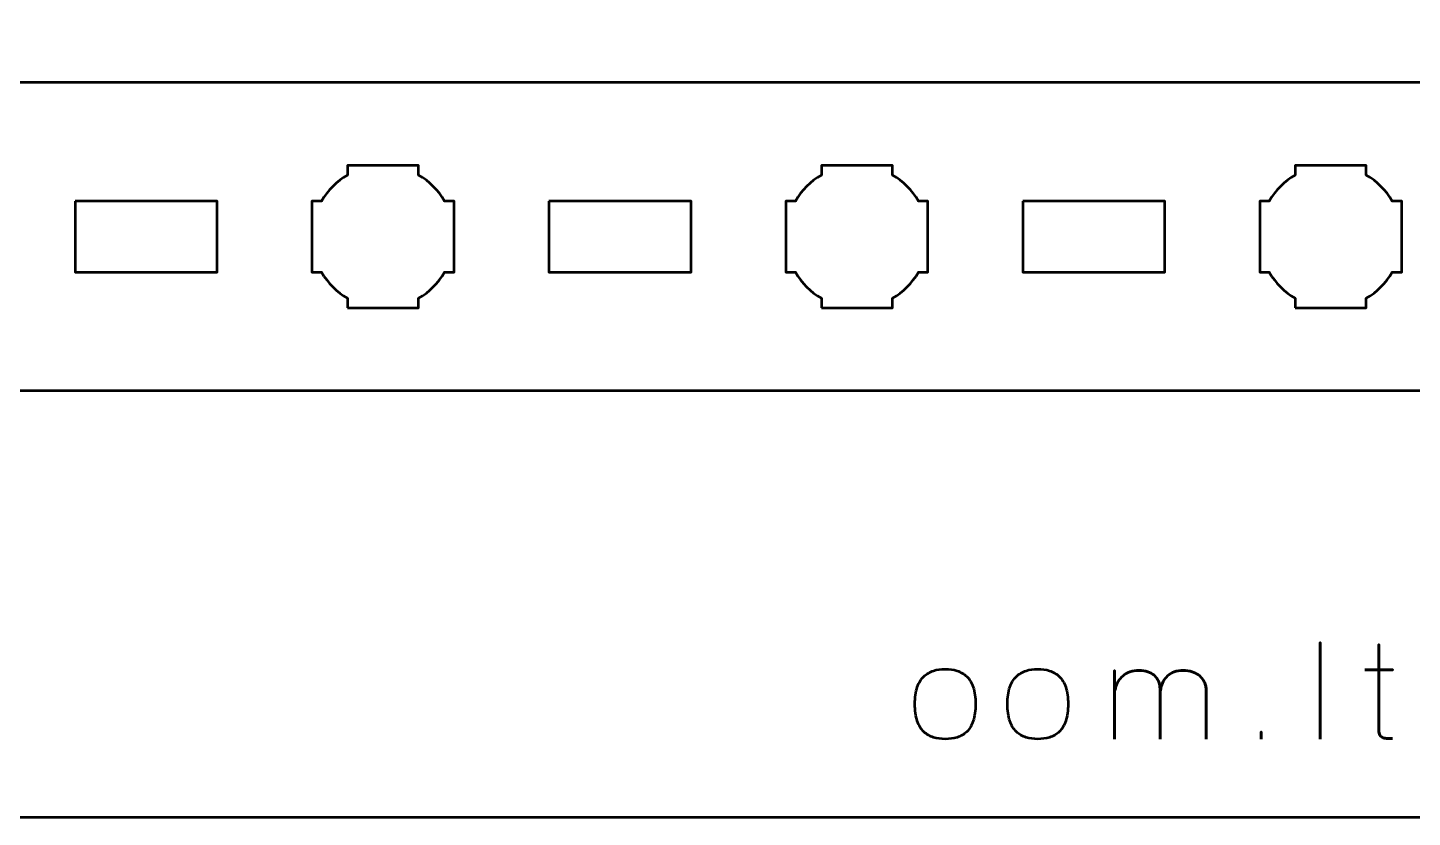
# Model space of a CAD drawing. Header units: centimetres. Extents: x -21 to 0, y -29.7 to 0.
# Drawn here: x -11 to -5.16, y -29.7 to -26.37 of the extents above; entities that cross this region are included whole.
import ezdxf

# ---------------------------------------------------------------- set-up
doc = ezdxf.new("R2010")
doc.units = ezdxf.units.CM
doc.header["$MEASUREMENT"] = 0
doc.layers.add('Layer 1', color=7, linetype='Continuous')

msp = doc.modelspace()

# ---------------------------------------------------------------- linework, layer by layer
at = {"layer": 'Layer 1', "color": 1, "lineweight": 53}
msp.add_open_spline([(-21.00003, -29.19995), (-21.00003, -29.19995), (-21.00003, -5.89992), (-21.00003, -5.89992), (-21.00003, -5.89992), (-21.00003, -5.81709), (-20.93286, -5.74992), (-20.85003, -5.74992), (-20.85003, -5.74992), (-20.7672, -5.74992), (-20.70003, -5.68275), (-20.70003, -5.59992), (-20.70003, -5.59992), (-20.70003, -5.51709), (-20.7672, -5.44992), (-20.85003, -5.44992), (-20.85003, -5.44992), (-20.93286, -5.44992), (-21.00003, -5.38275), (-21.00003, -5.29992), (-21.00003, -5.29992), (-21.00003, -5.21709), (-20.93286, -5.14992), (-20.85003, -5.14992), (-20.85003, -5.14992), (-20.7672, -5.14992), (-20.70003, -5.08275), (-20.70003, -4.99992), (-20.70003, -4.99992), (-20.70003, -4.91709), (-20.7672, -4.84992), (-20.85003, -4.84992), (-20.85003, -4.84992), (-20.93286, -4.84992), (-21.00003, -4.78275), (-21.00003, -4.69992), (-21.00003, -4.69992), (-21.00003, -4.61709), (-20.93286, -4.54992), (-20.85003, -4.54992), (-20.85003, -4.54992), (-20.7672, -4.54992), (-20.70003, -4.48275), (-20.70003, -4.39992), (-20.70003, -4.39992), (-20.70003, -4.31709), (-20.7672, -4.24992), (-20.85003, -4.24992), (-20.85003, -4.24992), (-20.93286, -4.24992), (-21.00003, -4.18275), (-21.00003, -4.09992), (-21.00003, -4.09992), (-21.00003, -4.01709), (-20.93286, -3.94992), (-20.85003, -3.94992), (-20.85003, -3.94992), (-20.7672, -3.94992), (-20.70003, -3.88275), (-20.70003, -3.79992), (-20.70003, -3.79992), (-20.70003, -3.71709), (-20.7672, -3.64992), (-20.85003, -3.64992), (-20.85003, -3.64992), (-20.93286, -3.64992), (-21.00003, -3.58275), (-21.00003, -3.49992), (-21.00003, -3.49992), (-21.00003, -3.41709), (-20.93286, -3.34992), (-20.85003, -3.34992), (-20.85003, -3.34992), (-20.7672, -3.34992), (-20.70003, -3.28275), (-20.70003, -3.19992), (-20.70003, -3.19992), (-20.70003, -3.11709), (-20.7672, -3.04992), (-20.85003, -3.04992), (-20.85003, -3.04992), (-20.93286, -3.04992), (-21.00003, -2.98275), (-21.00003, -2.89992), (-21.00003, -2.89992), (-21.00003, -2.81709), (-20.93286, -2.74992), (-20.85003, -2.74992), (-20.85003, -2.74992), (-20.7672, -2.74992), (-20.70003, -2.68275), (-20.70003, -2.59992), (-20.70003, -2.59992), (-20.70003, -2.51709), (-20.7672, -2.44992), (-20.85003, -2.44992), (-20.85003, -2.44992), (-20.93286, -2.44992), (-21.00003, -2.38275), (-21.00003, -2.29992), (-21.00003, -2.29992), (-21.00003, -2.21709), (-20.93286, -2.14992), (-20.85003, -2.14992), (-20.85003, -2.14992), (-20.7672, -2.14992), (-20.70003, -2.08275), (-20.70003, -1.99992), (-20.70003, -1.99992), (-20.70003, -1.91709), (-20.7672, -1.84992), (-20.85003, -1.84992), (-20.85003, -1.84992), (-20.93286, -1.84992), (-21.00003, -1.78275), (-21.00003, -1.69992), (-21.00003, -1.69992), (-21.00003, -1.61709), (-20.93286, -1.54992), (-20.85003, -1.54992), (-20.85003, -1.54992), (-20.7672, -1.54992), (-20.70003, -1.48275), (-20.70003, -1.39992), (-20.70003, -1.39992), (-20.70003, -1.31709), (-20.7672, -1.24992), (-20.85003, -1.24992), (-20.85003, -1.24992), (-20.93286, -1.24992), (-21.00003, -1.18275), (-21.00003, -1.09992), (-21.00003, -1.09992), (-21.00003, -1.09992), (-21.00003, -0.49992), (-21.00003, -0.49992), (-21.00003, -0.49992), (-21.00003, -0.22295), (-20.77694, 0.00004), (-20.49994, 0.00004), (-20.49994, 0.00004), (-20.49994, 0.00004), (-0.50008, 0.00004), (-0.50008, 0.00004), (-0.50008, 0.00004), (-0.22294, 0.00004), (0.00002, -0.22295), (0.00002, -0.49992), (0.00002, -0.49992), (0.00002, -0.49992), (0.00002, -29.19995), (0.00002, -29.19995), (0.00002, -29.19995), (0.00002, -29.47695), (-0.22294, -29.70004), (-0.50008, -29.70004), (-0.50008, -29.70004), (-0.50008, -29.70004), (-20.49994, -29.70004), (-20.49994, -29.70004), (-20.49994, -29.70004), (-20.77694, -29.70004), (-21.00003, -29.47695), (-21.00003, -29.19995)], degree=3, knots=[0, 0, 0, 0, 0.0243902, 0.0243902, 0.0243902, 0.0243902, 0.0487805, 0.0487805, 0.0487805, 0.0487805, 0.0731707, 0.0731707, 0.0731707, 0.0731707, 0.097561, 0.097561, 0.097561, 0.097561, 0.1219512, 0.1219512, 0.1219512, 0.1219512, 0.1463415, 0.1463415, 0.1463415, 0.1463415, 0.1707317, 0.1707317, 0.1707317, 0.1707317, 0.195122, 0.195122, 0.195122, 0.195122, 0.2195122, 0.2195122, 0.2195122, 0.2195122, 0.2439024, 0.2439024, 0.2439024, 0.2439024, 0.2682927, 0.2682927, 0.2682927, 0.2682927, 0.2926829, 0.2926829, 0.2926829, 0.2926829, 0.3170732, 0.3170732, 0.3170732, 0.3170732, 0.3414634, 0.3414634, 0.3414634, 0.3414634, 0.3658537, 0.3658537, 0.3658537, 0.3658537, 0.3902439, 0.3902439, 0.3902439, 0.3902439, 0.4146341, 0.4146341, 0.4146341, 0.4146341, 0.4390244, 0.4390244, 0.4390244, 0.4390244, 0.4634146, 0.4634146, 0.4634146, 0.4634146, 0.4878049, 0.4878049, 0.4878049, 0.4878049, 0.5121951, 0.5121951, 0.5121951, 0.5121951, 0.5365854, 0.5365854, 0.5365854, 0.5365854, 0.5609756, 0.5609756, 0.5609756, 0.5609756, 0.5853659, 0.5853659, 0.5853659, 0.5853659, 0.6097561, 0.6097561, 0.6097561, 0.6097561, 0.6341463, 0.6341463, 0.6341463, 0.6341463, 0.6585366, 0.6585366, 0.6585366, 0.6585366, 0.6829268, 0.6829268, 0.6829268, 0.6829268, 0.7073171, 0.7073171, 0.7073171, 0.7073171, 0.7317073, 0.7317073, 0.7317073, 0.7317073, 0.7560976, 0.7560976, 0.7560976, 0.7560976, 0.7804878, 0.7804878, 0.7804878, 0.7804878, 0.804878, 0.804878, 0.804878, 0.804878, 0.8292683, 0.8292683, 0.8292683, 0.8292683, 0.8536585, 0.8536585, 0.8536585, 0.8536585, 0.8780488, 0.8780488, 0.8780488, 0.8780488, 0.902439, 0.902439, 0.902439, 0.902439, 0.9268293, 0.9268293, 0.9268293, 0.9268293, 0.9512195, 0.9512195, 0.9512195, 0.9512195, 0.9756098, 0.9756098, 0.9756098, 0.9756098, 1, 1, 1, 1], dxfattribs=at)
at = {"layer": 'Layer 1', "color": 3, "lineweight": 53}
msp.add_open_spline([(-19.64992, -26.59999), (-19.64992, -26.59999), (-1.34999, -26.59999), (-1.34999, -26.59999), (-1.34999, -26.59999), (-1.07299, -26.59999), (-0.84989, -26.82308), (-0.84989, -27.10008), (-0.84989, -27.10008), (-0.84989, -27.10008), (-0.84989, -27.40009), (-0.84989, -27.40009), (-0.84989, -27.40009), (-0.84989, -27.67705), (-1.07299, -27.90001), (-1.34999, -27.90001), (-1.34999, -27.90001), (-1.34999, -27.90001), (-19.64992, -27.90001), (-19.64992, -27.90001), (-19.64992, -27.90001), (-19.92692, -27.90001), (-20.15001, -27.67705), (-20.15001, -27.40009), (-20.15001, -27.40009), (-20.15001, -27.40009), (-20.15001, -27.10008), (-20.15001, -27.10008), (-20.15001, -27.10008), (-20.15001, -26.82308), (-19.92692, -26.59999), (-19.64992, -26.59999)], degree=3, knots=[0, 0, 0, 0, 0.125, 0.125, 0.125, 0.125, 0.25, 0.25, 0.25, 0.25, 0.375, 0.375, 0.375, 0.375, 0.5, 0.5, 0.5, 0.5, 0.625, 0.625, 0.625, 0.625, 0.75, 0.75, 0.75, 0.75, 0.875, 0.875, 0.875, 0.875, 1, 1, 1, 1], dxfattribs=at)
at = {"layer": 'Layer 1', "lineweight": 53}
for points, knots in [([(-9.65004, -27.55002), (-9.65004, -27.55002), (-9.65004, -27.50991), (-9.65004, -27.50991), (-9.65004, -27.50991), (-9.69551, -27.48359), (-9.73344, -27.44556), (-9.7599, -27.40009), (-9.7599, -27.40009), (-9.7599, -27.40009), (-9.79997, -27.40009), (-9.79997, -27.40009), (-9.79997, -27.40009), (-9.79997, -27.40009), (-9.79997, -27.25001), (-9.79997, -27.25001), (-9.79997, -27.25001), (-9.79997, -27.25001), (-9.79997, -27.10008), (-9.79997, -27.10008), (-9.79997, -27.10008), (-9.79997, -27.10008), (-9.7599, -27.10008), (-9.7599, -27.10008), (-9.7599, -27.10008), (-9.73344, -27.05447), (-9.69551, -27.01655), (-9.65004, -26.99023), (-9.65004, -26.99023), (-9.65004, -26.99023), (-9.65004, -26.95001), (-9.65004, -26.95001), (-9.65004, -26.95001), (-9.65004, -26.95001), (-9.49997, -26.95001), (-9.49997, -26.95001), (-9.49997, -26.95001), (-9.49997, -26.95001), (-9.35004, -26.95001), (-9.35004, -26.95001), (-9.35004, -26.95001), (-9.35004, -26.95001), (-9.35004, -26.99023), (-9.35004, -26.99023), (-9.35004, -26.99023), (-9.30446, -27.01655), (-9.26654, -27.05447), (-9.24008, -27.10008), (-9.24008, -27.10008), (-9.24008, -27.10008), (-9.2, -27.10008), (-9.2, -27.10008), (-9.2, -27.10008), (-9.2, -27.10008), (-9.2, -27.25001), (-9.2, -27.25001), (-9.2, -27.25001), (-9.2, -27.25001), (-9.2, -27.40009), (-9.2, -27.40009), (-9.2, -27.40009), (-9.2, -27.40009), (-9.24008, -27.40009), (-9.24008, -27.40009), (-9.24008, -27.40009), (-9.26654, -27.44556), (-9.30446, -27.48359), (-9.35004, -27.50991), (-9.35004, -27.50991), (-9.35004, -27.50991), (-9.35004, -27.55002), (-9.35004, -27.55002), (-9.35004, -27.55002), (-9.35004, -27.55002), (-9.49997, -27.55002), (-9.49997, -27.55002), (-9.49997, -27.55002), (-9.49997, -27.55002), (-9.65004, -27.55002), (-9.65004, -27.55002)], [0, 0, 0, 0, 0.05, 0.05, 0.05, 0.05, 0.1, 0.1, 0.1, 0.1, 0.15, 0.15, 0.15, 0.15, 0.2, 0.2, 0.2, 0.2, 0.25, 0.25, 0.25, 0.25, 0.3, 0.3, 0.3, 0.3, 0.35, 0.35, 0.35, 0.35, 0.4, 0.4, 0.4, 0.4, 0.45, 0.45, 0.45, 0.45, 0.5, 0.5, 0.5, 0.5, 0.55, 0.55, 0.55, 0.55, 0.6, 0.6, 0.6, 0.6, 0.65, 0.65, 0.65, 0.65, 0.7, 0.7, 0.7, 0.7, 0.75, 0.75, 0.75, 0.75, 0.8, 0.8, 0.8, 0.8, 0.85, 0.85, 0.85, 0.85, 0.9, 0.9, 0.9, 0.9, 0.95, 0.95, 0.95, 0.95, 1, 1, 1, 1]), ([(-7.64997, -27.55002), (-7.64997, -27.55002), (-7.64997, -27.50991), (-7.64997, -27.50991), (-7.64997, -27.50991), (-7.69558, -27.48359), (-7.73347, -27.44556), (-7.75979, -27.40009), (-7.75979, -27.40009), (-7.75979, -27.40009), (-7.80004, -27.40009), (-7.80004, -27.40009), (-7.80004, -27.40009), (-7.80004, -27.40009), (-7.80004, -27.25001), (-7.80004, -27.25001), (-7.80004, -27.25001), (-7.80004, -27.25001), (-7.80004, -27.10008), (-7.80004, -27.10008), (-7.80004, -27.10008), (-7.80004, -27.10008), (-7.75979, -27.10008), (-7.75979, -27.10008), (-7.75979, -27.10008), (-7.73347, -27.05447), (-7.69558, -27.01655), (-7.64997, -26.99023), (-7.64997, -26.99023), (-7.64997, -26.99023), (-7.64997, -26.95001), (-7.64997, -26.95001), (-7.64997, -26.95001), (-7.64997, -26.95001), (-7.50004, -26.95001), (-7.50004, -26.95001), (-7.50004, -26.95001), (-7.50004, -26.95001), (-7.34997, -26.95001), (-7.34997, -26.95001), (-7.34997, -26.95001), (-7.34997, -26.95001), (-7.34997, -26.99023), (-7.34997, -26.99023), (-7.34997, -26.99023), (-7.30449, -27.01655), (-7.26646, -27.05447), (-7.24015, -27.10008), (-7.24015, -27.10008), (-7.24015, -27.10008), (-7.20003, -27.10008), (-7.20003, -27.10008), (-7.20003, -27.10008), (-7.20003, -27.10008), (-7.20003, -27.25001), (-7.20003, -27.25001), (-7.20003, -27.25001), (-7.20003, -27.25001), (-7.20003, -27.40009), (-7.20003, -27.40009), (-7.20003, -27.40009), (-7.20003, -27.40009), (-7.24015, -27.40009), (-7.24015, -27.40009), (-7.24015, -27.40009), (-7.26646, -27.44556), (-7.30449, -27.48359), (-7.34997, -27.50991), (-7.34997, -27.50991), (-7.34997, -27.50991), (-7.34997, -27.55002), (-7.34997, -27.55002), (-7.34997, -27.55002), (-7.34997, -27.55002), (-7.50004, -27.55002), (-7.50004, -27.55002), (-7.50004, -27.55002), (-7.50004, -27.55002), (-7.64997, -27.55002), (-7.64997, -27.55002)], [0, 0, 0, 0, 0.05, 0.05, 0.05, 0.05, 0.1, 0.1, 0.1, 0.1, 0.15, 0.15, 0.15, 0.15, 0.2, 0.2, 0.2, 0.2, 0.25, 0.25, 0.25, 0.25, 0.3, 0.3, 0.3, 0.3, 0.35, 0.35, 0.35, 0.35, 0.4, 0.4, 0.4, 0.4, 0.45, 0.45, 0.45, 0.45, 0.5, 0.5, 0.5, 0.5, 0.55, 0.55, 0.55, 0.55, 0.6, 0.6, 0.6, 0.6, 0.65, 0.65, 0.65, 0.65, 0.7, 0.7, 0.7, 0.7, 0.75, 0.75, 0.75, 0.75, 0.8, 0.8, 0.8, 0.8, 0.85, 0.85, 0.85, 0.85, 0.9, 0.9, 0.9, 0.9, 0.95, 0.95, 0.95, 0.95, 1, 1, 1, 1]), ([(-5.65004, -27.55002), (-5.65004, -27.55002), (-5.65004, -27.50991), (-5.65004, -27.50991), (-5.65004, -27.50991), (-5.69551, -27.48359), (-5.73354, -27.44556), (-5.75985, -27.40009), (-5.75985, -27.40009), (-5.75985, -27.40009), (-5.79997, -27.40009), (-5.79997, -27.40009), (-5.79997, -27.40009), (-5.79997, -27.40009), (-5.79997, -27.25001), (-5.79997, -27.25001), (-5.79997, -27.25001), (-5.79997, -27.25001), (-5.79997, -27.10008), (-5.79997, -27.10008), (-5.79997, -27.10008), (-5.79997, -27.10008), (-5.75985, -27.10008), (-5.75985, -27.10008), (-5.75985, -27.10008), (-5.73354, -27.05447), (-5.69551, -27.01655), (-5.65004, -26.99023), (-5.65004, -26.99023), (-5.65004, -26.99023), (-5.65004, -26.95001), (-5.65004, -26.95001), (-5.65004, -26.95001), (-5.65004, -26.95001), (-5.49996, -26.95001), (-5.49996, -26.95001), (-5.49996, -26.95001), (-5.49996, -26.95001), (-5.35003, -26.95001), (-5.35003, -26.95001), (-5.35003, -26.95001), (-5.35003, -26.95001), (-5.35003, -26.99023), (-5.35003, -26.99023), (-5.35003, -26.99023), (-5.30442, -27.01655), (-5.26653, -27.05447), (-5.24018, -27.10008), (-5.24018, -27.10008), (-5.24018, -27.10008), (-5.19996, -27.10008), (-5.19996, -27.10008), (-5.19996, -27.10008), (-5.19996, -27.10008), (-5.19996, -27.25001), (-5.19996, -27.25001), (-5.19996, -27.25001), (-5.19996, -27.25001), (-5.19996, -27.40009), (-5.19996, -27.40009), (-5.19996, -27.40009), (-5.19996, -27.40009), (-5.24018, -27.40009), (-5.24018, -27.40009), (-5.24018, -27.40009), (-5.26653, -27.44556), (-5.30442, -27.48359), (-5.35003, -27.50991), (-5.35003, -27.50991), (-5.35003, -27.50991), (-5.35003, -27.55002), (-5.35003, -27.55002), (-5.35003, -27.55002), (-5.35003, -27.55002), (-5.49996, -27.55002), (-5.49996, -27.55002), (-5.49996, -27.55002), (-5.49996, -27.55002), (-5.65004, -27.55002), (-5.65004, -27.55002)], [0, 0, 0, 0, 0.05, 0.05, 0.05, 0.05, 0.1, 0.1, 0.1, 0.1, 0.15, 0.15, 0.15, 0.15, 0.2, 0.2, 0.2, 0.2, 0.25, 0.25, 0.25, 0.25, 0.3, 0.3, 0.3, 0.3, 0.35, 0.35, 0.35, 0.35, 0.4, 0.4, 0.4, 0.4, 0.45, 0.45, 0.45, 0.45, 0.5, 0.5, 0.5, 0.5, 0.55, 0.55, 0.55, 0.55, 0.6, 0.6, 0.6, 0.6, 0.65, 0.65, 0.65, 0.65, 0.7, 0.7, 0.7, 0.7, 0.75, 0.75, 0.75, 0.75, 0.8, 0.8, 0.8, 0.8, 0.85, 0.85, 0.85, 0.85, 0.9, 0.9, 0.9, 0.9, 0.95, 0.95, 0.95, 0.95, 1, 1, 1, 1]), ([(-10.80003, -27.10008), (-10.80003, -27.10008), (-10.20002, -27.10008), (-10.20002, -27.10008), (-10.20002, -27.10008), (-10.20002, -27.10008), (-10.20002, -27.40009), (-10.20002, -27.40009), (-10.20002, -27.40009), (-10.20002, -27.40009), (-10.80003, -27.40009), (-10.80003, -27.40009), (-10.80003, -27.40009), (-10.80003, -27.40009), (-10.80003, -27.10008), (-10.80003, -27.10008)], [0, 0, 0, 0, 0.25, 0.25, 0.25, 0.25, 0.5, 0.5, 0.5, 0.5, 0.75, 0.75, 0.75, 0.75, 1, 1, 1, 1]), ([(-8.79995, -27.10008), (-8.79995, -27.10008), (-8.19995, -27.10008), (-8.19995, -27.10008), (-8.19995, -27.10008), (-8.19995, -27.10008), (-8.19995, -27.40009), (-8.19995, -27.40009), (-8.19995, -27.40009), (-8.19995, -27.40009), (-8.79995, -27.40009), (-8.79995, -27.40009), (-8.79995, -27.40009), (-8.79995, -27.40009), (-8.79995, -27.10008), (-8.79995, -27.10008)], [0, 0, 0, 0, 0.25, 0.25, 0.25, 0.25, 0.5, 0.5, 0.5, 0.5, 0.75, 0.75, 0.75, 0.75, 1, 1, 1, 1]), ([(-6.79999, -27.10008), (-6.79999, -27.10008), (-6.19998, -27.10008), (-6.19998, -27.10008), (-6.19998, -27.10008), (-6.19998, -27.10008), (-6.19998, -27.40009), (-6.19998, -27.40009), (-6.19998, -27.40009), (-6.19998, -27.40009), (-6.79999, -27.40009), (-6.79999, -27.40009), (-6.79999, -27.40009), (-6.79999, -27.40009), (-6.79999, -27.10008), (-6.79999, -27.10008)], [0, 0, 0, 0, 0.25, 0.25, 0.25, 0.25, 0.5, 0.5, 0.5, 0.5, 0.75, 0.75, 0.75, 0.75, 1, 1, 1, 1])]:
    msp.add_open_spline(points, degree=3, knots=knots, dxfattribs=at)
at = {"layer": 'Layer 1', "color": 5, "lineweight": 53}
for points, knots in [([(-5.5444, -29.36992), (-5.5444, -29.36992), (-5.5444, -28.96296), (-5.5444, -28.96296), (-5.5444, -28.96296), (-5.5444, -28.96296), (-5.5444, -29.36992), (-5.5444, -29.36992)], [0, 0, 0, 0, 0.5, 0.5, 0.5, 0.5, 1, 1, 1, 1]), ([(-5.2396, -29.3671), (-5.24656, -29.36766), (-5.25352, -29.36785), (-5.2603, -29.36766), (-5.2603, -29.36766), (-5.26707, -29.36747), (-5.27319, -29.36644), (-5.27874, -29.36437), (-5.27874, -29.36437), (-5.28429, -29.36239), (-5.28871, -29.35882), (-5.29209, -29.35374), (-5.29209, -29.35374), (-5.29539, -29.34866), (-5.29708, -29.34142), (-5.29717, -29.3321), (-5.29717, -29.3321), (-5.29717, -29.32768), (-5.29717, -29.32016), (-5.29717, -29.30962), (-5.29717, -29.30962), (-5.29717, -29.29899), (-5.29717, -29.28619), (-5.29717, -29.27105), (-5.29717, -29.27105), (-5.29717, -29.2559), (-5.29717, -29.23935), (-5.29717, -29.22138), (-5.29717, -29.22138), (-5.29717, -29.20341), (-5.29717, -29.18488), (-5.29717, -29.16569), (-5.29717, -29.16569), (-5.29717, -29.1465), (-5.29717, -29.12759), (-5.29717, -29.10887), (-5.29717, -29.10887), (-5.29717, -29.09015), (-5.29717, -29.07255), (-5.29717, -29.056), (-5.29717, -29.056), (-5.29717, -29.03944), (-5.29717, -29.02476), (-5.29717, -29.01207), (-5.29717, -29.01207), (-5.29717, -28.99927), (-5.29717, -28.9893), (-5.29717, -28.98196), (-5.29717, -28.98196), (-5.29717, -28.97472), (-5.29717, -28.97095), (-5.29717, -28.97086), (-5.29717, -28.97086), (-5.29717, -28.97095), (-5.29717, -28.97472), (-5.29717, -28.98196), (-5.29717, -28.98196), (-5.29717, -28.9893), (-5.29717, -28.99927), (-5.29717, -29.01207), (-5.29717, -29.01207), (-5.29717, -29.02476), (-5.29717, -29.03944), (-5.29717, -29.056), (-5.29717, -29.056), (-5.29717, -29.07255), (-5.29717, -29.09015), (-5.29717, -29.10887), (-5.29717, -29.10887), (-5.29717, -29.12759), (-5.29717, -29.1465), (-5.29717, -29.16569), (-5.29717, -29.16569), (-5.29717, -29.18488), (-5.29717, -29.20341), (-5.29717, -29.22138), (-5.29717, -29.22138), (-5.29717, -29.23935), (-5.29717, -29.2559), (-5.29717, -29.27105), (-5.29717, -29.27105), (-5.29717, -29.28619), (-5.29717, -29.29899), (-5.29717, -29.30962), (-5.29717, -29.30962), (-5.29717, -29.32016), (-5.29717, -29.32768), (-5.29717, -29.3321), (-5.29717, -29.3321), (-5.29708, -29.34142), (-5.29539, -29.34866), (-5.29209, -29.35374), (-5.29209, -29.35374), (-5.28871, -29.35882), (-5.28429, -29.36239), (-5.27874, -29.36437), (-5.27874, -29.36437), (-5.27319, -29.36644), (-5.26707, -29.36747), (-5.2603, -29.36766), (-5.2603, -29.36766), (-5.25352, -29.36785), (-5.24656, -29.36766), (-5.2396, -29.3671)], [0, 0, 0, 0, 0.0384615, 0.0384615, 0.0384615, 0.0384615, 0.0769231, 0.0769231, 0.0769231, 0.0769231, 0.1153846, 0.1153846, 0.1153846, 0.1153846, 0.1538462, 0.1538462, 0.1538462, 0.1538462, 0.1923077, 0.1923077, 0.1923077, 0.1923077, 0.2307692, 0.2307692, 0.2307692, 0.2307692, 0.2692308, 0.2692308, 0.2692308, 0.2692308, 0.3076923, 0.3076923, 0.3076923, 0.3076923, 0.3461538, 0.3461538, 0.3461538, 0.3461538, 0.3846154, 0.3846154, 0.3846154, 0.3846154, 0.4230769, 0.4230769, 0.4230769, 0.4230769, 0.4615385, 0.4615385, 0.4615385, 0.4615385, 0.5, 0.5, 0.5, 0.5, 0.5384615, 0.5384615, 0.5384615, 0.5384615, 0.5769231, 0.5769231, 0.5769231, 0.5769231, 0.6153846, 0.6153846, 0.6153846, 0.6153846, 0.6538462, 0.6538462, 0.6538462, 0.6538462, 0.6923077, 0.6923077, 0.6923077, 0.6923077, 0.7307692, 0.7307692, 0.7307692, 0.7307692, 0.7692308, 0.7692308, 0.7692308, 0.7692308, 0.8076923, 0.8076923, 0.8076923, 0.8076923, 0.8461538, 0.8461538, 0.8461538, 0.8461538, 0.8846154, 0.8846154, 0.8846154, 0.8846154, 0.9230769, 0.9230769, 0.9230769, 0.9230769, 0.9615385, 0.9615385, 0.9615385, 0.9615385, 1, 1, 1, 1]), ([(-7.12709, -29.36992), (-7.10931, -29.37001), (-7.09276, -29.36776), (-7.07733, -29.36296), (-7.07733, -29.36296), (-7.0619, -29.35816), (-7.04826, -29.35016), (-7.03659, -29.33897), (-7.03659, -29.33897), (-7.02483, -29.32778), (-7.01571, -29.31263), (-7.00903, -29.29344), (-7.00903, -29.29344), (-7.00245, -29.27434), (-6.99906, -29.25054), (-6.99896, -29.22204), (-6.99896, -29.22204), (-6.99906, -29.19363), (-7.00245, -29.16992), (-7.00903, -29.15092), (-7.00903, -29.15092), (-7.01571, -29.13191), (-7.02483, -29.11677), (-7.03659, -29.10557), (-7.03659, -29.10557), (-7.04826, -29.09447), (-7.0619, -29.08648), (-7.07733, -29.08168), (-7.07733, -29.08168), (-7.09276, -29.07688), (-7.10931, -29.07462), (-7.12709, -29.07472), (-7.12709, -29.07472), (-7.14468, -29.07462), (-7.16124, -29.07688), (-7.17667, -29.08168), (-7.17667, -29.08168), (-7.1921, -29.08648), (-7.20564, -29.09447), (-7.2174, -29.10557), (-7.2174, -29.10557), (-7.22916, -29.11677), (-7.23838, -29.13191), (-7.24506, -29.15092), (-7.24506, -29.15092), (-7.25174, -29.16992), (-7.25513, -29.19363), (-7.25522, -29.22204), (-7.25522, -29.22204), (-7.25513, -29.25054), (-7.25174, -29.27434), (-7.24506, -29.29344), (-7.24506, -29.29344), (-7.23838, -29.31263), (-7.22916, -29.32778), (-7.2174, -29.33897), (-7.2174, -29.33897), (-7.20564, -29.35016), (-7.1921, -29.35816), (-7.17667, -29.36296), (-7.17667, -29.36296), (-7.16124, -29.36776), (-7.14468, -29.37001), (-7.12709, -29.36992)], [0, 0, 0, 0, 0.0625, 0.0625, 0.0625, 0.0625, 0.125, 0.125, 0.125, 0.125, 0.1875, 0.1875, 0.1875, 0.1875, 0.25, 0.25, 0.25, 0.25, 0.3125, 0.3125, 0.3125, 0.3125, 0.375, 0.375, 0.375, 0.375, 0.4375, 0.4375, 0.4375, 0.4375, 0.5, 0.5, 0.5, 0.5, 0.5625, 0.5625, 0.5625, 0.5625, 0.625, 0.625, 0.625, 0.625, 0.6875, 0.6875, 0.6875, 0.6875, 0.75, 0.75, 0.75, 0.75, 0.8125, 0.8125, 0.8125, 0.8125, 0.875, 0.875, 0.875, 0.875, 0.9375, 0.9375, 0.9375, 0.9375, 1, 1, 1, 1]), ([(-7.12709, -29.36992), (-7.10931, -29.37001), (-7.09276, -29.36776), (-7.07733, -29.36296), (-7.07733, -29.36296), (-7.0619, -29.35816), (-7.04826, -29.35016), (-7.03659, -29.33897), (-7.03659, -29.33897), (-7.02483, -29.32778), (-7.01571, -29.31263), (-7.00903, -29.29344), (-7.00903, -29.29344), (-7.00245, -29.27434), (-6.99906, -29.25054), (-6.99896, -29.22204), (-6.99896, -29.22204), (-6.99906, -29.19363), (-7.00245, -29.16992), (-7.00903, -29.15092), (-7.00903, -29.15092), (-7.01571, -29.13191), (-7.02483, -29.11677), (-7.03659, -29.10557), (-7.03659, -29.10557), (-7.04826, -29.09447), (-7.0619, -29.08648), (-7.07733, -29.08168), (-7.07733, -29.08168), (-7.09276, -29.07688), (-7.10931, -29.07462), (-7.12709, -29.07472), (-7.12709, -29.07472), (-7.14468, -29.07462), (-7.16124, -29.07688), (-7.17667, -29.08168), (-7.17667, -29.08168), (-7.1921, -29.08648), (-7.20564, -29.09447), (-7.2174, -29.10557), (-7.2174, -29.10557), (-7.22916, -29.11677), (-7.23838, -29.13191), (-7.24506, -29.15092), (-7.24506, -29.15092), (-7.25174, -29.16992), (-7.25513, -29.19363), (-7.25522, -29.22204), (-7.25522, -29.22204), (-7.25513, -29.25054), (-7.25174, -29.27434), (-7.24506, -29.29344), (-7.24506, -29.29344), (-7.23838, -29.31263), (-7.22916, -29.32778), (-7.2174, -29.33897), (-7.2174, -29.33897), (-7.20564, -29.35016), (-7.1921, -29.35816), (-7.17667, -29.36296), (-7.17667, -29.36296), (-7.16124, -29.36776), (-7.14468, -29.37001), (-7.12709, -29.36992)], [0, 0, 0, 0, 0.0625, 0.0625, 0.0625, 0.0625, 0.125, 0.125, 0.125, 0.125, 0.1875, 0.1875, 0.1875, 0.1875, 0.25, 0.25, 0.25, 0.25, 0.3125, 0.3125, 0.3125, 0.3125, 0.375, 0.375, 0.375, 0.375, 0.4375, 0.4375, 0.4375, 0.4375, 0.5, 0.5, 0.5, 0.5, 0.5625, 0.5625, 0.5625, 0.5625, 0.625, 0.625, 0.625, 0.625, 0.6875, 0.6875, 0.6875, 0.6875, 0.75, 0.75, 0.75, 0.75, 0.8125, 0.8125, 0.8125, 0.8125, 0.875, 0.875, 0.875, 0.875, 0.9375, 0.9375, 0.9375, 0.9375, 1, 1, 1, 1]), ([(-6.7365, -29.36992), (-6.71872, -29.37001), (-6.70217, -29.36776), (-6.68674, -29.36296), (-6.68674, -29.36296), (-6.67131, -29.35816), (-6.65767, -29.35016), (-6.646, -29.33897), (-6.646, -29.33897), (-6.63424, -29.32778), (-6.62512, -29.31263), (-6.61844, -29.29344), (-6.61844, -29.29344), (-6.61186, -29.27434), (-6.60847, -29.25054), (-6.60837, -29.22204), (-6.60837, -29.22204), (-6.60847, -29.19363), (-6.61186, -29.16992), (-6.61844, -29.15092), (-6.61844, -29.15092), (-6.62512, -29.13191), (-6.63424, -29.11677), (-6.646, -29.10557), (-6.646, -29.10557), (-6.65767, -29.09447), (-6.67131, -29.08648), (-6.68674, -29.08168), (-6.68674, -29.08168), (-6.70217, -29.07688), (-6.71872, -29.07462), (-6.7365, -29.07472), (-6.7365, -29.07472), (-6.75409, -29.07462), (-6.77065, -29.07688), (-6.78608, -29.08168), (-6.78608, -29.08168), (-6.80151, -29.08648), (-6.81505, -29.09447), (-6.82681, -29.10557), (-6.82681, -29.10557), (-6.83857, -29.11677), (-6.84779, -29.13191), (-6.85447, -29.15092), (-6.85447, -29.15092), (-6.86115, -29.16992), (-6.86454, -29.19363), (-6.86463, -29.22204), (-6.86463, -29.22204), (-6.86454, -29.25054), (-6.86115, -29.27434), (-6.85447, -29.29344), (-6.85447, -29.29344), (-6.84779, -29.31263), (-6.83857, -29.32778), (-6.82681, -29.33897), (-6.82681, -29.33897), (-6.81505, -29.35016), (-6.80151, -29.35816), (-6.78608, -29.36296), (-6.78608, -29.36296), (-6.77065, -29.36776), (-6.75409, -29.37001), (-6.7365, -29.36992)], [0, 0, 0, 0, 0.0625, 0.0625, 0.0625, 0.0625, 0.125, 0.125, 0.125, 0.125, 0.1875, 0.1875, 0.1875, 0.1875, 0.25, 0.25, 0.25, 0.25, 0.3125, 0.3125, 0.3125, 0.3125, 0.375, 0.375, 0.375, 0.375, 0.4375, 0.4375, 0.4375, 0.4375, 0.5, 0.5, 0.5, 0.5, 0.5625, 0.5625, 0.5625, 0.5625, 0.625, 0.625, 0.625, 0.625, 0.6875, 0.6875, 0.6875, 0.6875, 0.75, 0.75, 0.75, 0.75, 0.8125, 0.8125, 0.8125, 0.8125, 0.875, 0.875, 0.875, 0.875, 0.9375, 0.9375, 0.9375, 0.9375, 1, 1, 1, 1]), ([(-6.7365, -29.36992), (-6.71872, -29.37001), (-6.70217, -29.36776), (-6.68674, -29.36296), (-6.68674, -29.36296), (-6.67131, -29.35816), (-6.65767, -29.35016), (-6.646, -29.33897), (-6.646, -29.33897), (-6.63424, -29.32778), (-6.62512, -29.31263), (-6.61844, -29.29344), (-6.61844, -29.29344), (-6.61186, -29.27434), (-6.60847, -29.25054), (-6.60837, -29.22204), (-6.60837, -29.22204), (-6.60847, -29.19363), (-6.61186, -29.16992), (-6.61844, -29.15092), (-6.61844, -29.15092), (-6.62512, -29.13191), (-6.63424, -29.11677), (-6.646, -29.10557), (-6.646, -29.10557), (-6.65767, -29.09447), (-6.67131, -29.08648), (-6.68674, -29.08168), (-6.68674, -29.08168), (-6.70217, -29.07688), (-6.71872, -29.07462), (-6.7365, -29.07472), (-6.7365, -29.07472), (-6.75409, -29.07462), (-6.77065, -29.07688), (-6.78608, -29.08168), (-6.78608, -29.08168), (-6.80151, -29.08648), (-6.81505, -29.09447), (-6.82681, -29.10557), (-6.82681, -29.10557), (-6.83857, -29.11677), (-6.84779, -29.13191), (-6.85447, -29.15092), (-6.85447, -29.15092), (-6.86115, -29.16992), (-6.86454, -29.19363), (-6.86463, -29.22204), (-6.86463, -29.22204), (-6.86454, -29.25054), (-6.86115, -29.27434), (-6.85447, -29.29344), (-6.85447, -29.29344), (-6.84779, -29.31263), (-6.83857, -29.32778), (-6.82681, -29.33897), (-6.82681, -29.33897), (-6.81505, -29.35016), (-6.80151, -29.35816), (-6.78608, -29.36296), (-6.78608, -29.36296), (-6.77065, -29.36776), (-6.75409, -29.37001), (-6.7365, -29.36992)], [0, 0, 0, 0, 0.0625, 0.0625, 0.0625, 0.0625, 0.125, 0.125, 0.125, 0.125, 0.1875, 0.1875, 0.1875, 0.1875, 0.25, 0.25, 0.25, 0.25, 0.3125, 0.3125, 0.3125, 0.3125, 0.375, 0.375, 0.375, 0.375, 0.4375, 0.4375, 0.4375, 0.4375, 0.5, 0.5, 0.5, 0.5, 0.5625, 0.5625, 0.5625, 0.5625, 0.625, 0.625, 0.625, 0.625, 0.6875, 0.6875, 0.6875, 0.6875, 0.75, 0.75, 0.75, 0.75, 0.8125, 0.8125, 0.8125, 0.8125, 0.875, 0.875, 0.875, 0.875, 0.9375, 0.9375, 0.9375, 0.9375, 1, 1, 1, 1]), ([(-6.22061, -29.36992), (-6.22061, -29.36983), (-6.22061, -29.3671), (-6.22061, -29.36174), (-6.22061, -29.36174), (-6.22061, -29.35647), (-6.22061, -29.34922), (-6.22061, -29.3401), (-6.22061, -29.3401), (-6.22061, -29.33088), (-6.22061, -29.32053), (-6.22061, -29.30887), (-6.22061, -29.30887), (-6.22061, -29.2973), (-6.22061, -29.28516), (-6.22061, -29.27237), (-6.22061, -29.27237), (-6.22061, -29.25967), (-6.22061, -29.24715), (-6.22061, -29.23474), (-6.22061, -29.23474), (-6.22061, -29.22232), (-6.22061, -29.21065), (-6.22061, -29.19993), (-6.22061, -29.19993), (-6.22061, -29.18911), (-6.22061, -29.17989), (-6.22061, -29.17208), (-6.22061, -29.17208), (-6.22061, -29.16437), (-6.22061, -29.15882), (-6.22061, -29.15543), (-6.22061, -29.15543), (-6.22051, -29.15016), (-6.22136, -29.14424), (-6.22296, -29.13775), (-6.22296, -29.13775), (-6.22456, -29.13116), (-6.22729, -29.12458), (-6.23114, -29.11799), (-6.23114, -29.11799), (-6.235, -29.11131), (-6.24036, -29.1052), (-6.24704, -29.09955), (-6.24704, -29.09955), (-6.25381, -29.09391), (-6.26228, -29.08939), (-6.27244, -29.08591), (-6.27244, -29.08591), (-6.2827, -29.08243), (-6.29492, -29.08055), (-6.30922, -29.08036), (-6.30922, -29.08036), (-6.32352, -29.08036), (-6.33632, -29.08234), (-6.34751, -29.08629), (-6.34751, -29.08629), (-6.3588, -29.09033), (-6.36849, -29.09588), (-6.37677, -29.10294), (-6.37677, -29.10294), (-6.38495, -29.11), (-6.39182, -29.11809), (-6.39718, -29.1273), (-6.39718, -29.1273), (-6.40254, -29.13643), (-6.4065, -29.14612), (-6.40913, -29.15647), (-6.40913, -29.15647), (-6.41176, -29.16672), (-6.41308, -29.17716), (-6.41308, -29.18761), (-6.41308, -29.18761), (-6.41308, -29.17716), (-6.41176, -29.16672), (-6.40913, -29.15647), (-6.40913, -29.15647), (-6.4065, -29.14612), (-6.40254, -29.13643), (-6.39718, -29.1273), (-6.39718, -29.1273), (-6.39182, -29.11809), (-6.38495, -29.11), (-6.37677, -29.10294), (-6.37677, -29.10294), (-6.36849, -29.09588), (-6.3588, -29.09033), (-6.34751, -29.08629), (-6.34751, -29.08629), (-6.33632, -29.08234), (-6.32352, -29.08036), (-6.30922, -29.08036), (-6.30922, -29.08036), (-6.29492, -29.08055), (-6.2827, -29.08243), (-6.27244, -29.08591), (-6.27244, -29.08591), (-6.26228, -29.08939), (-6.25381, -29.09391), (-6.24704, -29.09955), (-6.24704, -29.09955), (-6.24036, -29.1052), (-6.235, -29.11131), (-6.23114, -29.11799), (-6.23114, -29.11799), (-6.22729, -29.12458), (-6.22456, -29.13116), (-6.22296, -29.13775), (-6.22296, -29.13775), (-6.22136, -29.14424), (-6.22051, -29.15016), (-6.22061, -29.15543), (-6.22061, -29.15543), (-6.22061, -29.15882), (-6.22061, -29.16437), (-6.22061, -29.17208), (-6.22061, -29.17208), (-6.22061, -29.17989), (-6.22061, -29.18911), (-6.22061, -29.19993), (-6.22061, -29.19993), (-6.22061, -29.21065), (-6.22061, -29.22232), (-6.22061, -29.23474), (-6.22061, -29.23474), (-6.22061, -29.24715), (-6.22061, -29.25967), (-6.22061, -29.27237), (-6.22061, -29.27237), (-6.22061, -29.28516), (-6.22061, -29.2973), (-6.22061, -29.30887), (-6.22061, -29.30887), (-6.22061, -29.32053), (-6.22061, -29.33088), (-6.22061, -29.3401), (-6.22061, -29.3401), (-6.22061, -29.34922), (-6.22061, -29.35647), (-6.22061, -29.36174), (-6.22061, -29.36174), (-6.22061, -29.3671), (-6.22061, -29.36983), (-6.22061, -29.36992)], [0, 0, 0, 0, 0.0277778, 0.0277778, 0.0277778, 0.0277778, 0.0555556, 0.0555556, 0.0555556, 0.0555556, 0.0833333, 0.0833333, 0.0833333, 0.0833333, 0.1111111, 0.1111111, 0.1111111, 0.1111111, 0.1388889, 0.1388889, 0.1388889, 0.1388889, 0.1666667, 0.1666667, 0.1666667, 0.1666667, 0.1944444, 0.1944444, 0.1944444, 0.1944444, 0.2222222, 0.2222222, 0.2222222, 0.2222222, 0.25, 0.25, 0.25, 0.25, 0.2777778, 0.2777778, 0.2777778, 0.2777778, 0.3055556, 0.3055556, 0.3055556, 0.3055556, 0.3333333, 0.3333333, 0.3333333, 0.3333333, 0.3611111, 0.3611111, 0.3611111, 0.3611111, 0.3888889, 0.3888889, 0.3888889, 0.3888889, 0.4166667, 0.4166667, 0.4166667, 0.4166667, 0.4444444, 0.4444444, 0.4444444, 0.4444444, 0.4722222, 0.4722222, 0.4722222, 0.4722222, 0.5, 0.5, 0.5, 0.5, 0.5277778, 0.5277778, 0.5277778, 0.5277778, 0.5555556, 0.5555556, 0.5555556, 0.5555556, 0.5833333, 0.5833333, 0.5833333, 0.5833333, 0.6111111, 0.6111111, 0.6111111, 0.6111111, 0.6388889, 0.6388889, 0.6388889, 0.6388889, 0.6666667, 0.6666667, 0.6666667, 0.6666667, 0.6944444, 0.6944444, 0.6944444, 0.6944444, 0.7222222, 0.7222222, 0.7222222, 0.7222222, 0.75, 0.75, 0.75, 0.75, 0.7777778, 0.7777778, 0.7777778, 0.7777778, 0.8055556, 0.8055556, 0.8055556, 0.8055556, 0.8333333, 0.8333333, 0.8333333, 0.8333333, 0.8611111, 0.8611111, 0.8611111, 0.8611111, 0.8888889, 0.8888889, 0.8888889, 0.8888889, 0.9166667, 0.9166667, 0.9166667, 0.9166667, 0.9444444, 0.9444444, 0.9444444, 0.9444444, 0.9722222, 0.9722222, 0.9722222, 0.9722222, 1, 1, 1, 1]), ([(-6.41308, -29.36992), (-6.41308, -29.36992), (-6.41308, -29.08036), (-6.41308, -29.08036), (-6.41308, -29.08036), (-6.41308, -29.08036), (-6.41308, -29.36992), (-6.41308, -29.36992)], [0, 0, 0, 0, 0.5, 0.5, 0.5, 0.5, 1, 1, 1, 1]), ([(-6.02644, -29.36992), (-6.02644, -29.36983), (-6.02644, -29.3671), (-6.02644, -29.36174), (-6.02644, -29.36174), (-6.02644, -29.35647), (-6.02644, -29.34922), (-6.02644, -29.3401), (-6.02644, -29.3401), (-6.02644, -29.33088), (-6.02644, -29.32053), (-6.02644, -29.30887), (-6.02644, -29.30887), (-6.02644, -29.2973), (-6.02644, -29.28516), (-6.02644, -29.27237), (-6.02644, -29.27237), (-6.02644, -29.25967), (-6.02644, -29.24715), (-6.02644, -29.23474), (-6.02644, -29.23474), (-6.02644, -29.22232), (-6.02644, -29.21065), (-6.02644, -29.19993), (-6.02644, -29.19993), (-6.02644, -29.18911), (-6.02644, -29.17989), (-6.02644, -29.17208), (-6.02644, -29.17208), (-6.02644, -29.16437), (-6.02644, -29.15882), (-6.02644, -29.15543), (-6.02644, -29.15543), (-6.02644, -29.15016), (-6.02747, -29.14424), (-6.02964, -29.13775), (-6.02964, -29.13775), (-6.03171, -29.13116), (-6.03509, -29.12458), (-6.0398, -29.11799), (-6.0398, -29.11799), (-6.04441, -29.11131), (-6.05052, -29.1052), (-6.05805, -29.09955), (-6.05805, -29.09955), (-6.06557, -29.09391), (-6.0747, -29.08939), (-6.08542, -29.08591), (-6.08542, -29.08591), (-6.09615, -29.08243), (-6.10866, -29.08055), (-6.12296, -29.08036), (-6.12296, -29.08036), (-6.13726, -29.08036), (-6.14986, -29.08234), (-6.16068, -29.08629), (-6.16068, -29.08629), (-6.17141, -29.09033), (-6.18063, -29.09588), (-6.18834, -29.10294), (-6.18834, -29.10294), (-6.19596, -29.11), (-6.20207, -29.11809), (-6.20687, -29.1273), (-6.20687, -29.1273), (-6.21167, -29.13643), (-6.21515, -29.14612), (-6.21731, -29.15647), (-6.21731, -29.15647), (-6.21957, -29.16672), (-6.22061, -29.17716), (-6.22061, -29.18761), (-6.22061, -29.18761), (-6.22061, -29.17716), (-6.21957, -29.16672), (-6.21731, -29.15647), (-6.21731, -29.15647), (-6.21515, -29.14612), (-6.21167, -29.13643), (-6.20687, -29.1273), (-6.20687, -29.1273), (-6.20207, -29.11809), (-6.19596, -29.11), (-6.18834, -29.10294), (-6.18834, -29.10294), (-6.18063, -29.09588), (-6.17141, -29.09033), (-6.16068, -29.08629), (-6.16068, -29.08629), (-6.14986, -29.08234), (-6.13726, -29.08036), (-6.12296, -29.08036), (-6.12296, -29.08036), (-6.10866, -29.08055), (-6.09615, -29.08243), (-6.08542, -29.08591), (-6.08542, -29.08591), (-6.0747, -29.08939), (-6.06557, -29.09391), (-6.05805, -29.09955), (-6.05805, -29.09955), (-6.05052, -29.1052), (-6.04441, -29.11131), (-6.0398, -29.11799), (-6.0398, -29.11799), (-6.03509, -29.12458), (-6.03171, -29.13116), (-6.02964, -29.13775), (-6.02964, -29.13775), (-6.02747, -29.14424), (-6.02644, -29.15016), (-6.02644, -29.15543), (-6.02644, -29.15543), (-6.02644, -29.15882), (-6.02644, -29.16437), (-6.02644, -29.17208), (-6.02644, -29.17208), (-6.02644, -29.17989), (-6.02644, -29.18911), (-6.02644, -29.19993), (-6.02644, -29.19993), (-6.02644, -29.21065), (-6.02644, -29.22232), (-6.02644, -29.23474), (-6.02644, -29.23474), (-6.02644, -29.24715), (-6.02644, -29.25967), (-6.02644, -29.27237), (-6.02644, -29.27237), (-6.02644, -29.28516), (-6.02644, -29.2973), (-6.02644, -29.30887), (-6.02644, -29.30887), (-6.02644, -29.32053), (-6.02644, -29.33088), (-6.02644, -29.3401), (-6.02644, -29.3401), (-6.02644, -29.34922), (-6.02644, -29.35647), (-6.02644, -29.36174), (-6.02644, -29.36174), (-6.02644, -29.3671), (-6.02644, -29.36983), (-6.02644, -29.36992)], [0, 0, 0, 0, 0.0277778, 0.0277778, 0.0277778, 0.0277778, 0.0555556, 0.0555556, 0.0555556, 0.0555556, 0.0833333, 0.0833333, 0.0833333, 0.0833333, 0.1111111, 0.1111111, 0.1111111, 0.1111111, 0.1388889, 0.1388889, 0.1388889, 0.1388889, 0.1666667, 0.1666667, 0.1666667, 0.1666667, 0.1944444, 0.1944444, 0.1944444, 0.1944444, 0.2222222, 0.2222222, 0.2222222, 0.2222222, 0.25, 0.25, 0.25, 0.25, 0.2777778, 0.2777778, 0.2777778, 0.2777778, 0.3055556, 0.3055556, 0.3055556, 0.3055556, 0.3333333, 0.3333333, 0.3333333, 0.3333333, 0.3611111, 0.3611111, 0.3611111, 0.3611111, 0.3888889, 0.3888889, 0.3888889, 0.3888889, 0.4166667, 0.4166667, 0.4166667, 0.4166667, 0.4444444, 0.4444444, 0.4444444, 0.4444444, 0.4722222, 0.4722222, 0.4722222, 0.4722222, 0.5, 0.5, 0.5, 0.5, 0.5277778, 0.5277778, 0.5277778, 0.5277778, 0.5555556, 0.5555556, 0.5555556, 0.5555556, 0.5833333, 0.5833333, 0.5833333, 0.5833333, 0.6111111, 0.6111111, 0.6111111, 0.6111111, 0.6388889, 0.6388889, 0.6388889, 0.6388889, 0.6666667, 0.6666667, 0.6666667, 0.6666667, 0.6944444, 0.6944444, 0.6944444, 0.6944444, 0.7222222, 0.7222222, 0.7222222, 0.7222222, 0.75, 0.75, 0.75, 0.75, 0.7777778, 0.7777778, 0.7777778, 0.7777778, 0.8055556, 0.8055556, 0.8055556, 0.8055556, 0.8333333, 0.8333333, 0.8333333, 0.8333333, 0.8611111, 0.8611111, 0.8611111, 0.8611111, 0.8888889, 0.8888889, 0.8888889, 0.8888889, 0.9166667, 0.9166667, 0.9166667, 0.9166667, 0.9444444, 0.9444444, 0.9444444, 0.9444444, 0.9722222, 0.9722222, 0.9722222, 0.9722222, 1, 1, 1, 1]), ([(-5.35644, -29.07754), (-5.35644, -29.07754), (-5.23847, -29.07754), (-5.23847, -29.07754), (-5.23847, -29.07754), (-5.23847, -29.07754), (-5.35644, -29.07754), (-5.35644, -29.07754)], [0, 0, 0, 0, 0.5, 0.5, 0.5, 0.5, 1, 1, 1, 1]), ([(-5.79332, -29.36992), (-5.79332, -29.36992), (-5.79332, -29.33888), (-5.79332, -29.33888), (-5.79332, -29.33888), (-5.79332, -29.33888), (-5.79332, -29.36992), (-5.79332, -29.36992)], [0, 0, 0, 0, 0.5, 0.5, 0.5, 0.5, 1, 1, 1, 1])]:
    msp.add_open_spline(points, degree=3, knots=knots, dxfattribs=at)

doc.saveas('drawing.dxf')
